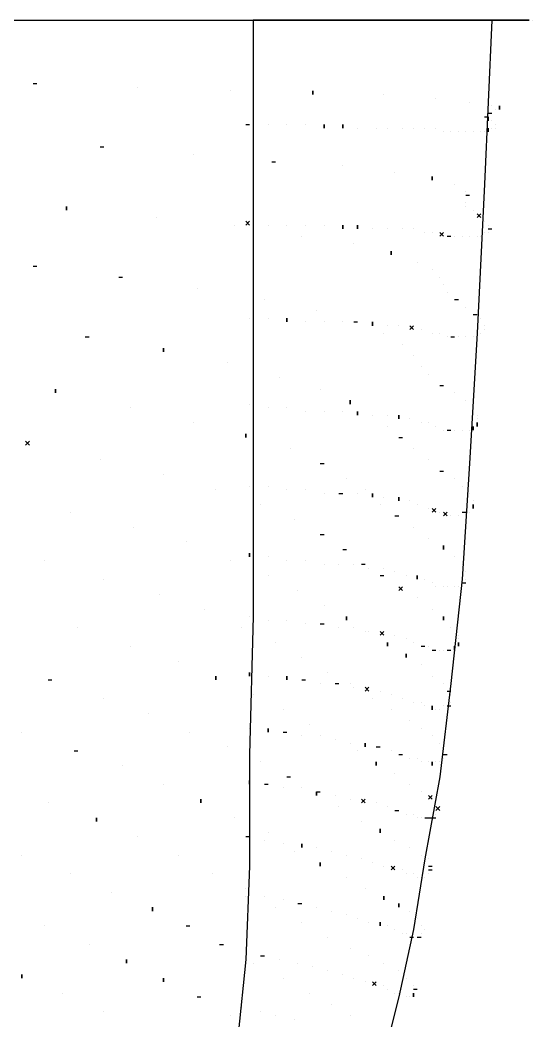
# Model space of a CAD drawing. Header units: metres. Extents: x -2.84 to 2.84, y 0 to 5.44.
# Drawn here: x 1.385 to 2.76, y 2.755 to 5.44 of the extents above; entities that cross this region are included whole.
import ezdxf

# ---------------------------------------------------------------- set-up
doc = ezdxf.new("R2010")
doc.units = ezdxf.units.M

msp = doc.modelspace()

# ---------------------------------------------------------------- linework, layer by layer
at = {"layer": 'EDGES', "color": 253}
for points in [[(1.14, 5.44), (1.82, 5.44), (2.23, 5.44), (2.46, 5.44), (2.6, 5.44), (2.68, 5.44), (2.73, 5.44), (2.75, 5.44), (2.75, 5.44), (2.74, 5.44), (2.73, 5.44), (2.72, 5.44), (2.7, 5.44), (2.69, 5.44), (2.68, 5.44), (2.67, 5.44), (2.66, 5.44), (2.65, 5.44), (2.64, 5.44), (2.64, 5.44), (2.63, 5.44), (2.62, 5.44), (2.6, 5.44), (2.58, 5.44), (2.56, 5.44), (2.53, 5.44), (2.49, 5.44), (2.45, 5.44), (2.39, 5.44), (2.3, 5.44), (2.18, 5.44), (2.01, 5.44)], [(2.01, 5.44), (2.01, 4.81), (2.01, 4.28), (2.01, 3.84), (2, 3.47), (2, 3.17), (1.99, 2.92), (1.97, 2.72)]]:
    msp.add_lwpolyline(points, dxfattribs=at)
at = {"layer": 'ST1', "color": 4}
for p, q in [((1.99, 5.44), (1.99, 5.44)), ((1.99, 5.44), (1.99, 5.44)), ((1.99, 5.16), (2, 5.16)), ((1.99, 5.16), (2, 5.16)), ((1.99, 4.9), (2, 4.89)), ((1.99, 4.89), (2, 4.9)), ((2, 4.64), (2, 4.64)), ((2, 4.64), (2, 4.64)), ((2, 4.41), (2, 4.41)), ((2, 4.41), (2, 4.41)), ((2, 4.19), (2, 4.19)), ((2, 4.19), (2, 4.19)), ((2, 4.01), (2, 4)), ((2, 4), (2, 4.01)), ((2, 3.84), (2, 3.84)), ((2, 3.84), (2, 3.84)), ((2, 3.69), (2, 3.68)), ((2, 3.68), (2, 3.69)), ((2, 3.54), (2, 3.54)), ((2, 3.54), (2, 3.54)), ((2, 3.4), (2, 3.39)), ((2, 3.39), (2, 3.4)), ((1.99, 3.25), (2, 3.25)), ((1.99, 3.25), (2, 3.25)), ((1.99, 3.09), (1.99, 3.09)), ((1.99, 3.09), (1.99, 3.09)), ((1.99, 2.94), (1.99, 2.94)), ((1.99, 2.94), (1.99, 2.94)), ((1.98, 2.79), (1.98, 2.79)), ((1.98, 2.79), (1.98, 2.79))]:
    msp.add_line(p, q, dxfattribs=at)
at = {"layer": 'ST10', "color": 4}
for p, q in [((2.41, 5.44), (2.41, 5.44)), ((2.41, 5.44), (2.41, 5.44)), ((2.41, 5.15), (2.41, 5.15)), ((2.41, 5.15), (2.41, 5.15)), ((2.41, 4.88), (2.41, 4.88)), ((2.41, 4.88), (2.41, 4.88)), ((2.4, 4.62), (2.4, 4.62)), ((2.4, 4.62), (2.4, 4.62)), ((2.4, 4.38), (2.4, 4.37)), ((2.4, 4.37), (2.4, 4.38)), ((2.4, 4.16), (2.4, 4.15)), ((2.4, 4.15), (2.4, 4.16)), ((2.39, 3.96), (2.39, 3.96)), ((2.39, 3.96), (2.39, 3.96)), ((2.39, 3.79), (2.39, 3.79)), ((2.39, 3.79), (2.39, 3.79)), ((2.38, 3.63), (2.38, 3.63)), ((2.38, 3.63), (2.38, 3.63)), ((2.38, 3.48), (2.38, 3.48)), ((2.38, 3.48), (2.38, 3.48)), ((2.37, 3.33), (2.37, 3.33)), ((2.37, 3.33), (2.37, 3.33)), ((2.36, 3.17), (2.36, 3.17)), ((2.36, 3.17), (2.36, 3.17)), ((2.35, 3.02), (2.35, 3.01)), ((2.35, 3.01), (2.35, 3.02)), ((2.33, 2.86), (2.34, 2.85)), ((2.33, 2.85), (2.34, 2.86))]:
    msp.add_line(p, q, dxfattribs=at)
at = {"layer": 'ST11', "color": 4}
for p, q in [((2.44, 5.44), (2.44, 5.44)), ((2.44, 5.44), (2.44, 5.44)), ((2.44, 5.15), (2.44, 5.15)), ((2.44, 5.15), (2.44, 5.15)), ((2.44, 4.88), (2.44, 4.88)), ((2.44, 4.88), (2.44, 4.88)), ((2.43, 4.62), (2.44, 4.61)), ((2.43, 4.61), (2.44, 4.62)), ((2.43, 4.37), (2.43, 4.37)), ((2.43, 4.37), (2.43, 4.37)), ((2.43, 4.15), (2.43, 4.15)), ((2.43, 4.15), (2.43, 4.15)), ((2.42, 3.95), (2.42, 3.95)), ((2.42, 3.95), (2.42, 3.95)), ((2.42, 3.78), (2.42, 3.78)), ((2.42, 3.78), (2.42, 3.78)), ((2.41, 3.62), (2.41, 3.62)), ((2.41, 3.62), (2.41, 3.62)), ((2.4, 3.47), (2.41, 3.47)), ((2.4, 3.47), (2.41, 3.47)), ((2.39, 3.32), (2.4, 3.32)), ((2.39, 3.32), (2.4, 3.32)), ((2.38, 3.17), (2.39, 3.16)), ((2.38, 3.16), (2.39, 3.17)), ((2.37, 3.01), (2.37, 3.01)), ((2.37, 3.01), (2.37, 3.01)), ((2.36, 2.85), (2.36, 2.85)), ((2.36, 2.85), (2.36, 2.85))]:
    msp.add_line(p, q, dxfattribs=at)
at = {"layer": 'ST12', "color": 4}
for p, q in [((2.47, 5.44), (2.47, 5.44)), ((2.47, 5.44), (2.47, 5.44)), ((2.47, 5.15), (2.47, 5.15)), ((2.47, 5.15), (2.47, 5.15)), ((2.47, 4.87), (2.47, 4.87)), ((2.47, 4.87), (2.47, 4.87)), ((2.46, 4.61), (2.46, 4.61)), ((2.46, 4.61), (2.46, 4.61)), ((2.46, 4.36), (2.46, 4.36)), ((2.46, 4.36), (2.46, 4.36)), ((2.45, 4.14), (2.45, 4.14)), ((2.45, 4.14), (2.45, 4.14)), ((2.45, 3.95), (2.45, 3.94)), ((2.45, 3.94), (2.45, 3.95)), ((2.44, 3.77), (2.44, 3.77)), ((2.44, 3.77), (2.44, 3.77)), ((2.44, 3.61), (2.44, 3.61)), ((2.44, 3.61), (2.44, 3.61)), ((2.43, 3.46), (2.43, 3.46)), ((2.43, 3.46), (2.43, 3.46)), ((2.42, 3.31), (2.42, 3.31)), ((2.42, 3.31), (2.42, 3.31)), ((2.41, 3.16), (2.41, 3.16)), ((2.41, 3.16), (2.41, 3.16)), ((2.39, 3), (2.39, 3)), ((2.39, 3), (2.39, 3)), ((2.37, 2.84), (2.37, 2.84)), ((2.37, 2.84), (2.37, 2.84))]:
    msp.add_line(p, q, dxfattribs=at)
at = {"layer": 'ST13', "color": 4}
for p, q in [((2.5, 5.44), (2.5, 5.44)), ((2.5, 5.44), (2.5, 5.44)), ((2.5, 5.15), (2.5, 5.15)), ((2.5, 5.15), (2.5, 5.15)), ((2.49, 4.87), (2.49, 4.87)), ((2.49, 4.87), (2.49, 4.87)), ((2.49, 4.6), (2.49, 4.6)), ((2.49, 4.6), (2.49, 4.6)), ((2.48, 4.36), (2.48, 4.36)), ((2.48, 4.36), (2.48, 4.36)), ((2.48, 4.13), (2.48, 4.13)), ((2.48, 4.13), (2.48, 4.13)), ((2.47, 3.94), (2.47, 3.94)), ((2.47, 3.94), (2.47, 3.94)), ((2.46, 3.76), (2.47, 3.76)), ((2.46, 3.76), (2.47, 3.76)), ((2.46, 3.61), (2.46, 3.61)), ((2.46, 3.61), (2.46, 3.61)), ((2.45, 3.46), (2.45, 3.46)), ((2.45, 3.46), (2.45, 3.46)), ((2.44, 3.31), (2.44, 3.31)), ((2.44, 3.31), (2.44, 3.31)), ((2.42, 3.15), (2.42, 3.15)), ((2.42, 3.15), (2.42, 3.15)), ((2.41, 2.99), (2.41, 2.99)), ((2.41, 2.99), (2.41, 2.99)), ((2.39, 2.83), (2.39, 2.83)), ((2.39, 2.83), (2.39, 2.83))]:
    msp.add_line(p, q, dxfattribs=at)
at = {"layer": 'ST14', "color": 4}
for p, q in [((2.53, 5.44), (2.53, 5.44)), ((2.53, 5.44), (2.53, 5.44)), ((2.52, 5.14), (2.52, 5.14)), ((2.52, 5.14), (2.52, 5.14)), ((2.51, 4.87), (2.52, 4.86)), ((2.51, 4.86), (2.52, 4.87)), ((2.51, 4.6), (2.51, 4.6)), ((2.51, 4.6), (2.51, 4.6)), ((2.5, 4.35), (2.5, 4.35)), ((2.5, 4.35), (2.5, 4.35)), ((2.49, 4.13), (2.5, 4.12)), ((2.49, 4.12), (2.5, 4.13)), ((2.49, 3.93), (2.49, 3.93)), ((2.49, 3.93), (2.49, 3.93)), ((2.48, 3.76), (2.48, 3.76)), ((2.48, 3.76), (2.48, 3.76)), ((2.47, 3.6), (2.47, 3.6)), ((2.47, 3.6), (2.47, 3.6)), ((2.46, 3.45), (2.46, 3.45)), ((2.46, 3.45), (2.46, 3.45)), ((2.45, 3.3), (2.45, 3.3)), ((2.45, 3.3), (2.45, 3.3)), ((2.44, 3.15), (2.44, 3.15)), ((2.44, 3.15), (2.44, 3.15)), ((2.42, 2.99), (2.42, 2.99)), ((2.42, 2.99), (2.42, 2.99)), ((2.4, 2.83), (2.4, 2.83)), ((2.4, 2.83), (2.4, 2.83))]:
    msp.add_line(p, q, dxfattribs=at)
at = {"layer": 'ST15', "color": 4}
for p, q in [((2.55, 5.44), (2.55, 5.44)), ((2.55, 5.44), (2.55, 5.44)), ((2.54, 5.14), (2.54, 5.14)), ((2.54, 5.14), (2.54, 5.14)), ((2.53, 4.86), (2.54, 4.86)), ((2.53, 4.86), (2.54, 4.86)), ((2.53, 4.59), (2.53, 4.59)), ((2.53, 4.59), (2.53, 4.59)), ((2.52, 4.34), (2.52, 4.34)), ((2.52, 4.34), (2.52, 4.34)), ((2.51, 4.12), (2.51, 4.12)), ((2.51, 4.12), (2.51, 4.12)), ((2.5, 3.92), (2.5, 3.92)), ((2.5, 3.92), (2.5, 3.92)), ((2.49, 3.75), (2.5, 3.75)), ((2.49, 3.75), (2.5, 3.75)), ((2.49, 3.6), (2.49, 3.59)), ((2.49, 3.59), (2.49, 3.6)), ((2.48, 3.45), (2.48, 3.45)), ((2.48, 3.45), (2.48, 3.45)), ((2.46, 3.3), (2.46, 3.3)), ((2.46, 3.3), (2.46, 3.3)), ((2.45, 3.14), (2.45, 3.14)), ((2.45, 3.14), (2.45, 3.14)), ((2.43, 2.98), (2.44, 2.98)), ((2.43, 2.98), (2.44, 2.98)), ((2.42, 2.82), (2.42, 2.82)), ((2.42, 2.82), (2.42, 2.82))]:
    msp.add_line(p, q, dxfattribs=at)
at = {"layer": 'ST16', "color": 4}
for p, q in [((2.57, 5.44), (2.57, 5.44)), ((2.57, 5.44), (2.57, 5.44)), ((2.56, 5.14), (2.56, 5.14)), ((2.56, 5.14), (2.56, 5.14)), ((2.55, 4.86), (2.55, 4.86)), ((2.55, 4.86), (2.55, 4.86)), ((2.54, 4.59), (2.55, 4.59)), ((2.54, 4.59), (2.55, 4.59)), ((2.53, 4.34), (2.54, 4.34)), ((2.53, 4.34), (2.54, 4.34)), ((2.52, 4.12), (2.53, 4.11)), ((2.52, 4.11), (2.53, 4.12)), ((2.52, 3.92), (2.52, 3.92)), ((2.52, 3.92), (2.52, 3.92)), ((2.51, 3.75), (2.51, 3.75)), ((2.51, 3.75), (2.51, 3.75)), ((2.5, 3.59), (2.5, 3.59)), ((2.5, 3.59), (2.5, 3.59)), ((2.49, 3.45), (2.49, 3.44)), ((2.49, 3.44), (2.49, 3.45)), ((2.47, 3.3), (2.48, 3.3)), ((2.47, 3.3), (2.48, 3.3)), ((2.46, 3.14), (2.46, 3.14)), ((2.46, 3.14), (2.46, 3.14)), ((2.45, 2.98), (2.45, 2.98)), ((2.45, 2.98), (2.45, 2.98)), ((2.43, 2.82), (2.43, 2.82)), ((2.43, 2.82), (2.43, 2.82))]:
    msp.add_line(p, q, dxfattribs=at)
at = {"layer": 'ST17', "color": 4}
for p, q in [((2.59, 5.44), (2.59, 5.44)), ((2.59, 5.44), (2.59, 5.44)), ((2.58, 5.14), (2.58, 5.14)), ((2.58, 5.14), (2.58, 5.14)), ((2.57, 4.86), (2.57, 4.86)), ((2.57, 4.86), (2.57, 4.86)), ((2.56, 4.59), (2.56, 4.59)), ((2.56, 4.59), (2.56, 4.59)), ((2.55, 4.34), (2.55, 4.34)), ((2.55, 4.34), (2.55, 4.34)), ((2.54, 4.11), (2.54, 4.11)), ((2.54, 4.11), (2.54, 4.11)), ((2.53, 3.92), (2.53, 3.92)), ((2.53, 3.92), (2.53, 3.92)), ((2.52, 3.75), (2.52, 3.75)), ((2.52, 3.75), (2.52, 3.75)), ((2.51, 3.59), (2.51, 3.59)), ((2.51, 3.59), (2.51, 3.59)), ((2.5, 3.45), (2.5, 3.45)), ((2.5, 3.45), (2.5, 3.45)), ((2.48, 3.3), (2.49, 3.3)), ((2.48, 3.3), (2.49, 3.3)), ((2.47, 3.14), (2.47, 3.14)), ((2.47, 3.14), (2.47, 3.14)), ((2.45, 2.98), (2.46, 2.98)), ((2.45, 2.98), (2.46, 2.98)), ((2.44, 2.82), (2.44, 2.82)), ((2.44, 2.82), (2.44, 2.82))]:
    msp.add_line(p, q, dxfattribs=at)
at = {"layer": 'ST18', "color": 4}
for p, q in [((2.61, 5.44), (2.61, 5.44)), ((2.61, 5.44), (2.61, 5.44)), ((2.6, 5.14), (2.6, 5.14)), ((2.6, 5.14), (2.6, 5.14)), ((2.59, 4.86), (2.59, 4.86)), ((2.59, 4.86), (2.59, 4.86)), ((2.58, 4.59), (2.58, 4.59)), ((2.58, 4.59), (2.58, 4.59)), ((2.57, 4.34), (2.57, 4.34)), ((2.57, 4.34), (2.57, 4.34)), ((2.56, 4.11), (2.56, 4.11)), ((2.56, 4.11), (2.56, 4.11)), ((2.55, 3.92), (2.55, 3.92)), ((2.55, 3.92), (2.55, 3.92)), ((2.53, 3.75), (2.54, 3.75)), ((2.53, 3.75), (2.54, 3.75)), ((2.52, 3.6), (2.52, 3.6)), ((2.52, 3.6), (2.52, 3.6)), ((2.51, 3.45), (2.51, 3.45)), ((2.51, 3.45), (2.51, 3.45)), ((2.49, 3.3), (2.5, 3.3)), ((2.49, 3.3), (2.5, 3.3)), ((2.48, 3.15), (2.48, 3.15)), ((2.48, 3.15), (2.48, 3.15)), ((2.46, 2.99), (2.46, 2.99)), ((2.46, 2.99), (2.46, 2.99)), ((2.44, 2.83), (2.44, 2.82)), ((2.44, 2.82), (2.44, 2.83))]:
    msp.add_line(p, q, dxfattribs=at)
at = {"layer": 'ST19', "color": 4}
for p, q in [((2.63, 5.44), (2.63, 5.44)), ((2.63, 5.44), (2.63, 5.44)), ((2.62, 5.14), (2.62, 5.14)), ((2.62, 5.14), (2.62, 5.14)), ((2.61, 4.86), (2.61, 4.86)), ((2.61, 4.86), (2.61, 4.86)), ((2.6, 4.59), (2.6, 4.59)), ((2.6, 4.59), (2.6, 4.59)), ((2.59, 4.34), (2.59, 4.34)), ((2.59, 4.34), (2.59, 4.34)), ((2.57, 4.12), (2.58, 4.12)), ((2.57, 4.12), (2.58, 4.12)), ((2.56, 3.92), (2.56, 3.92)), ((2.56, 3.92), (2.56, 3.92)), ((2.55, 3.76), (2.55, 3.75)), ((2.55, 3.75), (2.55, 3.76)), ((2.53, 3.6), (2.54, 3.6)), ((2.53, 3.6), (2.54, 3.6)), ((2.52, 3.46), (2.52, 3.46)), ((2.52, 3.46), (2.52, 3.46)), ((2.5, 3.31), (2.5, 3.31)), ((2.5, 3.31), (2.5, 3.31)), ((2.48, 3.16), (2.49, 3.16)), ((2.48, 3.16), (2.49, 3.16)), ((2.47, 3), (2.47, 3)), ((2.47, 3), (2.47, 3)), ((2.44, 2.84), (2.45, 2.84)), ((2.44, 2.84), (2.45, 2.84))]:
    msp.add_line(p, q, dxfattribs=at)
at = {"layer": 'ST2', "color": 4}
for p, q in [((2.05, 5.44), (2.05, 5.44)), ((2.05, 5.44), (2.05, 5.44)), ((2.05, 5.16), (2.05, 5.16)), ((2.05, 5.16), (2.05, 5.16)), ((2.05, 4.89), (2.05, 4.89)), ((2.05, 4.89), (2.05, 4.89)), ((2.05, 4.64), (2.05, 4.64)), ((2.05, 4.64), (2.05, 4.64)), ((2.05, 4.4), (2.05, 4.4)), ((2.05, 4.4), (2.05, 4.4)), ((2.05, 4.19), (2.05, 4.19)), ((2.05, 4.19), (2.05, 4.19)), ((2.05, 4), (2.05, 4)), ((2.05, 4), (2.05, 4)), ((2.05, 3.83), (2.05, 3.83)), ((2.05, 3.83), (2.05, 3.83)), ((2.05, 3.68), (2.05, 3.68)), ((2.05, 3.68), (2.05, 3.68)), ((2.05, 3.54), (2.05, 3.53)), ((2.05, 3.53), (2.05, 3.54)), ((2.04, 3.39), (2.05, 3.39)), ((2.04, 3.39), (2.05, 3.39)), ((2.04, 3.24), (2.04, 3.24)), ((2.04, 3.24), (2.04, 3.24)), ((2.04, 3.09), (2.04, 3.09)), ((2.04, 3.09), (2.04, 3.09)), ((2.03, 2.93), (2.04, 2.93)), ((2.03, 2.93), (2.04, 2.93)), ((2.03, 2.78), (2.03, 2.78)), ((2.03, 2.78), (2.03, 2.78))]:
    msp.add_line(p, q, dxfattribs=at)
at = {"layer": 'ST20', "color": 4}
for p, q in [((2.64, 5.44), (2.64, 5.44)), ((2.64, 5.44), (2.64, 5.44)), ((2.63, 5.14), (2.63, 5.14)), ((2.63, 5.14), (2.63, 5.14)), ((2.62, 4.86), (2.62, 4.86)), ((2.62, 4.86), (2.62, 4.86)), ((2.61, 4.59), (2.61, 4.59)), ((2.61, 4.59), (2.61, 4.59)), ((2.6, 4.35), (2.6, 4.34)), ((2.6, 4.34), (2.6, 4.35)), ((2.59, 4.12), (2.59, 4.12)), ((2.59, 4.12), (2.59, 4.12)), ((2.57, 3.93), (2.58, 3.93)), ((2.57, 3.93), (2.58, 3.93)), ((2.56, 3.77), (2.56, 3.76)), ((2.56, 3.76), (2.56, 3.77)), ((2.54, 3.61), (2.54, 3.61)), ((2.54, 3.61), (2.54, 3.61)), ((2.52, 3.47), (2.53, 3.47)), ((2.52, 3.47), (2.53, 3.47)), ((2.5, 3.33), (2.51, 3.32)), ((2.5, 3.32), (2.51, 3.33)), ((2.48, 3.17), (2.49, 3.17)), ((2.48, 3.17), (2.49, 3.17)), ((2.46, 3.01), (2.46, 3.01)), ((2.46, 3.01), (2.46, 3.01)), ((2.44, 2.85), (2.44, 2.85)), ((2.44, 2.85), (2.44, 2.85))]:
    msp.add_line(p, q, dxfattribs=at)
at = {"layer": 'ST20', "color": 80}
msp.add_lwpolyline([(2.65, 5.44), (2.63, 5), (2.61, 4.6), (2.59, 4.25), (2.57, 3.94), (2.54, 3.66), (2.51, 3.41), (2.47, 3.19), (2.44, 3), (2.4, 2.82), (2.36, 2.66)], dxfattribs=at)
at = {"layer": 'ST21', "color": 4}
for p, q in [((2.65, 5.44), (2.65, 5.44)), ((2.65, 5.44), (2.65, 5.44)), ((2.64, 5.15), (2.64, 5.14)), ((2.64, 5.14), (2.64, 5.15)), ((2.63, 4.87), (2.63, 4.87)), ((2.63, 4.87), (2.63, 4.87)), ((2.62, 4.6), (2.62, 4.6)), ((2.62, 4.6), (2.62, 4.6)), ((2.61, 4.36), (2.61, 4.35)), ((2.61, 4.35), (2.61, 4.36)), ((2.6, 4.14), (2.6, 4.13)), ((2.6, 4.13), (2.6, 4.14)), ((2.58, 3.94), (2.58, 3.94)), ((2.58, 3.94), (2.58, 3.94)), ((2.56, 3.78), (2.56, 3.78)), ((2.56, 3.78), (2.56, 3.78)), ((2.54, 3.63), (2.54, 3.63)), ((2.54, 3.63), (2.54, 3.63)), ((2.52, 3.48), (2.52, 3.48)), ((2.52, 3.48), (2.52, 3.48)), ((2.5, 3.34), (2.5, 3.34)), ((2.5, 3.34), (2.5, 3.34)), ((2.48, 3.19), (2.48, 3.19)), ((2.48, 3.19), (2.48, 3.19)), ((2.45, 3.03), (2.45, 3.03)), ((2.45, 3.03), (2.45, 3.03)), ((2.42, 2.87), (2.42, 2.87)), ((2.42, 2.87), (2.42, 2.87))]:
    msp.add_line(p, q, dxfattribs=at)
at = {"layer": 'ST22', "color": 4}
for p, q in [((2.66, 5.44), (2.67, 5.44)), ((2.66, 5.44), (2.67, 5.44)), ((2.65, 5.15), (2.65, 5.15)), ((2.65, 5.15), (2.65, 5.15)), ((2.64, 4.87), (2.64, 4.87)), ((2.64, 4.87), (2.64, 4.87)), ((2.63, 4.61), (2.63, 4.61)), ((2.63, 4.61), (2.63, 4.61)), ((2.61, 4.37), (2.61, 4.37)), ((2.61, 4.37), (2.61, 4.37)), ((2.6, 4.15), (2.6, 4.15)), ((2.6, 4.15), (2.6, 4.15)), ((2.58, 3.96), (2.58, 3.96)), ((2.58, 3.96), (2.58, 3.96)), ((2.56, 3.79), (2.56, 3.79)), ((2.56, 3.79), (2.56, 3.79)), ((2.53, 3.64), (2.54, 3.64)), ((2.53, 3.64), (2.54, 3.64)), ((2.51, 3.5), (2.51, 3.5)), ((2.51, 3.5), (2.51, 3.5)), ((2.48, 3.36), (2.49, 3.35)), ((2.48, 3.35), (2.49, 3.36)), ((2.46, 3.2), (2.46, 3.2)), ((2.46, 3.2), (2.46, 3.2)), ((2.43, 3.05), (2.43, 3.05)), ((2.43, 3.05), (2.43, 3.05)), ((2.4, 2.89), (2.4, 2.89)), ((2.4, 2.89), (2.4, 2.89))]:
    msp.add_line(p, q, dxfattribs=at)
at = {"layer": 'ST23', "color": 4}
for p, q in [((2.68, 5.44), (2.68, 5.44)), ((2.68, 5.44), (2.68, 5.44)), ((2.66, 5.15), (2.66, 5.15)), ((2.66, 5.15), (2.66, 5.15)), ((2.64, 4.88), (2.65, 4.88)), ((2.64, 4.88), (2.65, 4.88)), ((2.63, 4.62), (2.63, 4.62)), ((2.63, 4.62), (2.63, 4.62)), ((2.61, 4.38), (2.61, 4.38)), ((2.61, 4.38), (2.61, 4.38)), ((2.59, 4.17), (2.59, 4.17)), ((2.59, 4.17), (2.59, 4.17)), ((2.57, 3.98), (2.57, 3.98)), ((2.57, 3.98), (2.57, 3.98)), ((2.54, 3.81), (2.54, 3.81)), ((2.54, 3.81), (2.54, 3.81)), ((2.52, 3.66), (2.52, 3.66)), ((2.52, 3.66), (2.52, 3.66)), ((2.49, 3.52), (2.49, 3.52)), ((2.49, 3.52), (2.49, 3.52)), ((2.46, 3.37), (2.46, 3.37)), ((2.46, 3.37), (2.46, 3.37)), ((2.43, 3.22), (2.43, 3.22)), ((2.43, 3.22), (2.43, 3.22)), ((2.4, 3.07), (2.4, 3.06)), ((2.4, 3.06), (2.4, 3.07)), ((2.36, 2.91), (2.36, 2.91)), ((2.36, 2.91), (2.36, 2.91))]:
    msp.add_line(p, q, dxfattribs=at)
at = {"layer": 'ST24', "color": 4}
for p, q in [((2.68, 5.44), (2.68, 5.44)), ((2.68, 5.44), (2.68, 5.44)), ((2.66, 5.16), (2.66, 5.16)), ((2.66, 5.16), (2.66, 5.16)), ((2.64, 4.89), (2.64, 4.89)), ((2.64, 4.89), (2.64, 4.89)), ((2.62, 4.64), (2.62, 4.64)), ((2.62, 4.64), (2.62, 4.64)), ((2.6, 4.4), (2.6, 4.4)), ((2.6, 4.4), (2.6, 4.4)), ((2.57, 4.19), (2.57, 4.19)), ((2.57, 4.19), (2.57, 4.19)), ((2.55, 4), (2.55, 4)), ((2.55, 4), (2.55, 4)), ((2.52, 3.84), (2.52, 3.83)), ((2.52, 3.83), (2.52, 3.84)), ((2.49, 3.68), (2.49, 3.68)), ((2.49, 3.68), (2.49, 3.68)), ((2.46, 3.54), (2.46, 3.54)), ((2.46, 3.54), (2.46, 3.54)), ((2.43, 3.39), (2.43, 3.39)), ((2.43, 3.39), (2.43, 3.39)), ((2.39, 3.24), (2.39, 3.24)), ((2.39, 3.24), (2.39, 3.24)), ((2.36, 3.09), (2.36, 3.08)), ((2.36, 3.08), (2.36, 3.09)), ((2.32, 2.93), (2.32, 2.93)), ((2.32, 2.93), (2.32, 2.93)), ((2.27, 2.77), (2.27, 2.77)), ((2.27, 2.77), (2.27, 2.77))]:
    msp.add_line(p, q, dxfattribs=at)
at = {"layer": 'ST25', "color": 4}
for p, q in [((2.68, 5.44), (2.69, 5.44)), ((2.68, 5.44), (2.69, 5.44)), ((2.66, 5.16), (2.66, 5.16)), ((2.66, 5.16), (2.66, 5.16)), ((2.63, 4.9), (2.63, 4.9)), ((2.63, 4.9), (2.63, 4.9)), ((2.6, 4.65), (2.61, 4.65)), ((2.6, 4.65), (2.61, 4.65)), ((2.58, 4.42), (2.58, 4.42)), ((2.58, 4.42), (2.58, 4.42)), ((2.55, 4.21), (2.55, 4.21)), ((2.55, 4.21), (2.55, 4.21)), ((2.52, 4.03), (2.52, 4.02)), ((2.52, 4.02), (2.52, 4.03)), ((2.49, 3.86), (2.49, 3.86)), ((2.49, 3.86), (2.49, 3.86)), ((2.46, 3.71), (2.46, 3.71)), ((2.46, 3.71), (2.46, 3.71)), ((2.43, 3.56), (2.43, 3.56)), ((2.43, 3.56), (2.43, 3.56)), ((2.39, 3.42), (2.39, 3.42)), ((2.39, 3.42), (2.39, 3.42)), ((2.35, 3.27), (2.35, 3.26)), ((2.35, 3.26), (2.35, 3.27)), ((2.31, 3.11), (2.31, 3.11)), ((2.31, 3.11), (2.31, 3.11)), ((2.27, 2.95), (2.27, 2.95)), ((2.27, 2.95), (2.27, 2.95)), ((2.22, 2.8), (2.22, 2.8)), ((2.22, 2.8), (2.22, 2.8))]:
    msp.add_line(p, q, dxfattribs=at)
at = {"layer": 'ST26', "color": 4}
for p, q in [((2.68, 5.44), (2.68, 5.44)), ((2.68, 5.44), (2.68, 5.44)), ((2.65, 5.17), (2.65, 5.17)), ((2.65, 5.17), (2.65, 5.17)), ((2.61, 4.92), (2.62, 4.91)), ((2.61, 4.91), (2.62, 4.92)), ((2.58, 4.67), (2.58, 4.67)), ((2.58, 4.67), (2.58, 4.67)), ((2.55, 4.44), (2.55, 4.44)), ((2.55, 4.44), (2.55, 4.44)), ((2.51, 4.23), (2.52, 4.23)), ((2.51, 4.23), (2.52, 4.23)), ((2.48, 4.05), (2.48, 4.05)), ((2.48, 4.05), (2.48, 4.05)), ((2.45, 3.89), (2.45, 3.89)), ((2.45, 3.89), (2.45, 3.89)), ((2.42, 3.74), (2.42, 3.73)), ((2.42, 3.73), (2.42, 3.74)), ((2.38, 3.59), (2.38, 3.59)), ((2.38, 3.59), (2.38, 3.59)), ((2.34, 3.45), (2.34, 3.44)), ((2.34, 3.44), (2.34, 3.45)), ((2.3, 3.29), (2.3, 3.29)), ((2.3, 3.29), (2.3, 3.29)), ((2.26, 3.14), (2.26, 3.14)), ((2.26, 3.14), (2.26, 3.14)), ((2.21, 2.98), (2.21, 2.98)), ((2.21, 2.98), (2.21, 2.98)), ((2.16, 2.83), (2.16, 2.83)), ((2.16, 2.83), (2.16, 2.83))]:
    msp.add_line(p, q, dxfattribs=at)
at = {"layer": 'ST27', "color": 4}
for p, q in [((2.68, 5.44), (2.68, 5.44)), ((2.68, 5.44), (2.68, 5.44)), ((2.64, 5.18), (2.64, 5.17)), ((2.64, 5.17), (2.64, 5.18)), ((2.6, 4.93), (2.6, 4.93)), ((2.6, 4.93), (2.6, 4.93)), ((2.55, 4.69), (2.56, 4.69)), ((2.55, 4.69), (2.56, 4.69)), ((2.51, 4.46), (2.52, 4.46)), ((2.51, 4.46), (2.52, 4.46)), ((2.48, 4.26), (2.48, 4.26)), ((2.48, 4.26), (2.48, 4.26)), ((2.44, 4.08), (2.44, 4.08)), ((2.44, 4.08), (2.44, 4.08)), ((2.4, 3.92), (2.41, 3.91)), ((2.4, 3.91), (2.41, 3.92)), ((2.37, 3.77), (2.37, 3.76)), ((2.37, 3.76), (2.37, 3.77)), ((2.33, 3.62), (2.33, 3.62)), ((2.33, 3.62), (2.33, 3.62)), ((2.29, 3.48), (2.29, 3.48)), ((2.29, 3.48), (2.29, 3.48)), ((2.24, 3.33), (2.24, 3.33)), ((2.24, 3.33), (2.24, 3.33)), ((2.19, 3.18), (2.19, 3.17)), ((2.19, 3.17), (2.19, 3.18)), ((2.14, 3.02), (2.14, 3.02)), ((2.14, 3.02), (2.14, 3.02)), ((2.09, 2.87), (2.09, 2.87)), ((2.09, 2.87), (2.09, 2.87))]:
    msp.add_line(p, q, dxfattribs=at)
at = {"layer": 'ST28', "color": 4}
for p, q in [((2.69, 5.44), (2.69, 5.44)), ((2.69, 5.44), (2.69, 5.44)), ((2.63, 5.18), (2.64, 5.18)), ((2.63, 5.18), (2.64, 5.18)), ((2.58, 4.94), (2.58, 4.94)), ((2.58, 4.94), (2.58, 4.94)), ((2.53, 4.71), (2.53, 4.71)), ((2.53, 4.71), (2.53, 4.71)), ((2.48, 4.49), (2.48, 4.49)), ((2.48, 4.49), (2.48, 4.49)), ((2.44, 4.29), (2.44, 4.29)), ((2.44, 4.29), (2.44, 4.29)), ((2.39, 4.11), (2.4, 4.11)), ((2.39, 4.11), (2.4, 4.11)), ((2.35, 3.95), (2.36, 3.95)), ((2.35, 3.95), (2.36, 3.95)), ((2.31, 3.8), (2.31, 3.8)), ((2.31, 3.8), (2.31, 3.8)), ((2.27, 3.66), (2.27, 3.66)), ((2.27, 3.66), (2.27, 3.66)), ((2.23, 3.51), (2.23, 3.51)), ((2.23, 3.51), (2.23, 3.51)), ((2.18, 3.37), (2.18, 3.36)), ((2.18, 3.36), (2.18, 3.37)), ((2.12, 3.21), (2.12, 3.21)), ((2.12, 3.21), (2.12, 3.21)), ((2.07, 3.06), (2.07, 3.06)), ((2.07, 3.06), (2.07, 3.06)), ((2.01, 2.91), (2.01, 2.91)), ((2.01, 2.91), (2.01, 2.91)), ((1.95, 2.77), (1.95, 2.77)), ((1.95, 2.77), (1.95, 2.77))]:
    msp.add_line(p, q, dxfattribs=at)
at = {"layer": 'ST29', "color": 4}
for p, q in [((2.71, 5.44), (2.71, 5.44)), ((2.71, 5.44), (2.71, 5.44)), ((2.64, 5.19), (2.65, 5.19)), ((2.64, 5.19), (2.65, 5.19)), ((2.58, 4.95), (2.58, 4.95)), ((2.58, 4.95), (2.58, 4.95)), ((2.52, 4.73), (2.52, 4.73)), ((2.52, 4.73), (2.52, 4.73)), ((2.46, 4.51), (2.46, 4.51)), ((2.46, 4.51), (2.46, 4.51)), ((2.4, 4.32), (2.41, 4.32)), ((2.4, 4.32), (2.41, 4.32)), ((2.35, 4.14), (2.35, 4.14)), ((2.35, 4.14), (2.35, 4.14)), ((2.3, 3.98), (2.31, 3.98)), ((2.3, 3.98), (2.31, 3.98)), ((2.26, 3.84), (2.26, 3.83)), ((2.26, 3.83), (2.26, 3.84)), ((2.21, 3.69), (2.21, 3.69)), ((2.21, 3.69), (2.21, 3.69)), ((2.16, 3.55), (2.16, 3.55)), ((2.16, 3.55), (2.16, 3.55)), ((2.1, 3.41), (2.11, 3.41)), ((2.1, 3.41), (2.11, 3.41)), ((2.05, 3.26), (2.05, 3.26)), ((2.05, 3.26), (2.05, 3.26)), ((1.99, 3.11), (1.99, 3.11)), ((1.99, 3.11), (1.99, 3.11)), ((1.92, 2.96), (1.93, 2.96)), ((1.92, 2.96), (1.93, 2.96)), ((1.86, 2.82), (1.87, 2.82)), ((1.86, 2.82), (1.87, 2.82))]:
    msp.add_line(p, q, dxfattribs=at)
at = {"layer": 'ST3', "color": 4}
for p, q in [((2.1, 5.44), (2.1, 5.44)), ((2.1, 5.44), (2.1, 5.44)), ((2.1, 5.16), (2.1, 5.16)), ((2.1, 5.16), (2.1, 5.16)), ((2.1, 4.89), (2.1, 4.89)), ((2.1, 4.89), (2.1, 4.89)), ((2.1, 4.64), (2.1, 4.63)), ((2.1, 4.63), (2.1, 4.64)), ((2.1, 4.4), (2.1, 4.4)), ((2.1, 4.4), (2.1, 4.4)), ((2.1, 4.18), (2.1, 4.18)), ((2.1, 4.18), (2.1, 4.18)), ((2.1, 3.99), (2.1, 3.99)), ((2.1, 3.99), (2.1, 3.99)), ((2.1, 3.83), (2.1, 3.83)), ((2.1, 3.83), (2.1, 3.83)), ((2.1, 3.68), (2.1, 3.67)), ((2.1, 3.67), (2.1, 3.68)), ((2.09, 3.53), (2.1, 3.53)), ((2.09, 3.53), (2.1, 3.53)), ((2.09, 3.38), (2.09, 3.38)), ((2.09, 3.38), (2.09, 3.38)), ((2.09, 3.23), (2.09, 3.23)), ((2.09, 3.23), (2.09, 3.23)), ((2.09, 3.08), (2.09, 3.08)), ((2.09, 3.08), (2.09, 3.08)), ((2.08, 2.92), (2.08, 2.92)), ((2.08, 2.92), (2.08, 2.92)), ((2.07, 2.77), (2.07, 2.77)), ((2.07, 2.77), (2.07, 2.77))]:
    msp.add_line(p, q, dxfattribs=at)
at = {"layer": 'ST30', "color": 4}
for p, q in [((2.74, 5.44), (2.74, 5.44)), ((2.74, 5.44), (2.74, 5.44)), ((2.66, 5.2), (2.66, 5.2)), ((2.66, 5.2), (2.66, 5.2)), ((2.58, 4.97), (2.59, 4.97)), ((2.58, 4.97), (2.59, 4.97)), ((2.51, 4.75), (2.51, 4.75)), ((2.51, 4.75), (2.51, 4.75)), ((2.44, 4.54), (2.44, 4.54)), ((2.44, 4.54), (2.44, 4.54)), ((2.37, 4.35), (2.37, 4.35)), ((2.37, 4.35), (2.37, 4.35)), ((2.31, 4.18), (2.31, 4.18)), ((2.31, 4.18), (2.31, 4.18)), ((2.25, 4.02), (2.26, 4.02)), ((2.25, 4.02), (2.26, 4.02)), ((2.2, 3.87), (2.2, 3.87)), ((2.2, 3.87), (2.2, 3.87)), ((2.14, 3.73), (2.14, 3.73)), ((2.14, 3.73), (2.14, 3.73)), ((2.09, 3.59), (2.09, 3.59)), ((2.09, 3.59), (2.09, 3.59)), ((2.03, 3.45), (2.03, 3.45)), ((2.03, 3.45), (2.03, 3.45)), ((1.96, 3.3), (1.96, 3.3)), ((1.96, 3.3), (1.96, 3.3)), ((1.9, 3.15), (1.9, 3.15)), ((1.9, 3.15), (1.9, 3.15)), ((1.83, 3.01), (1.84, 3.01)), ((1.83, 3.01), (1.84, 3.01)), ((1.77, 2.87), (1.77, 2.86)), ((1.77, 2.86), (1.77, 2.87))]:
    msp.add_line(p, q, dxfattribs=at)
at = {"layer": 'ST31', "color": 4}
for p, q in [((2.76, 5.44), (2.76, 5.44)), ((2.76, 5.44), (2.76, 5.44)), ((2.67, 5.21), (2.67, 5.2)), ((2.67, 5.2), (2.67, 5.21)), ((2.58, 4.98), (2.58, 4.98)), ((2.58, 4.98), (2.58, 4.98)), ((2.49, 4.77), (2.49, 4.77)), ((2.49, 4.77), (2.49, 4.77)), ((2.41, 4.57), (2.41, 4.57)), ((2.41, 4.57), (2.41, 4.57)), ((2.33, 4.38), (2.33, 4.38)), ((2.33, 4.38), (2.33, 4.38)), ((2.26, 4.21), (2.26, 4.21)), ((2.26, 4.21), (2.26, 4.21)), ((2.19, 4.06), (2.2, 4.06)), ((2.19, 4.06), (2.2, 4.06)), ((2.13, 3.91), (2.13, 3.91)), ((2.13, 3.91), (2.13, 3.91)), ((2.07, 3.77), (2.07, 3.77)), ((2.07, 3.77), (2.07, 3.77)), ((2.01, 3.63), (2.01, 3.63)), ((2.01, 3.63), (2.01, 3.63)), ((1.94, 3.49), (1.94, 3.49)), ((1.94, 3.49), (1.94, 3.49)), ((1.87, 3.35), (1.87, 3.34)), ((1.87, 3.34), (1.87, 3.35)), ((1.81, 3.2), (1.81, 3.2)), ((1.81, 3.2), (1.81, 3.2)), ((1.74, 3.06), (1.74, 3.05)), ((1.74, 3.05), (1.74, 3.06)), ((1.67, 2.92), (1.67, 2.91)), ((1.67, 2.91), (1.67, 2.92)), ((1.61, 2.78), (1.61, 2.78)), ((1.61, 2.78), (1.61, 2.78))]:
    msp.add_line(p, q, dxfattribs=at)
at = {"layer": 'ST32', "color": 4}
for p, q in [((2.75, 5.44), (2.75, 5.44)), ((2.75, 5.44), (2.75, 5.44)), ((2.65, 5.21), (2.65, 5.21)), ((2.65, 5.21), (2.65, 5.21)), ((2.55, 5), (2.55, 5)), ((2.55, 5), (2.55, 5)), ((2.45, 4.79), (2.45, 4.79)), ((2.45, 4.79), (2.45, 4.79)), ((2.36, 4.6), (2.36, 4.6)), ((2.36, 4.6), (2.36, 4.6)), ((2.27, 4.42), (2.27, 4.41)), ((2.27, 4.41), (2.27, 4.42)), ((2.19, 4.25), (2.2, 4.25)), ((2.19, 4.25), (2.2, 4.25)), ((2.12, 4.1), (2.12, 4.1)), ((2.12, 4.1), (2.12, 4.1)), ((2.05, 3.95), (2.05, 3.95)), ((2.05, 3.95), (2.05, 3.95)), ((1.98, 3.81), (1.98, 3.81)), ((1.98, 3.81), (1.98, 3.81)), ((1.91, 3.68), (1.91, 3.67)), ((1.91, 3.67), (1.91, 3.68)), ((1.84, 3.53), (1.84, 3.53)), ((1.84, 3.53), (1.84, 3.53)), ((1.77, 3.39), (1.77, 3.39)), ((1.77, 3.39), (1.77, 3.39)), ((1.7, 3.25), (1.7, 3.25)), ((1.7, 3.25), (1.7, 3.25)), ((1.63, 3.1), (1.63, 3.1)), ((1.63, 3.1), (1.63, 3.1)), ((1.57, 2.96), (1.57, 2.96)), ((1.57, 2.96), (1.57, 2.96)), ((1.5, 2.83), (1.5, 2.83)), ((1.5, 2.83), (1.5, 2.83))]:
    msp.add_line(p, q, dxfattribs=at)
at = {"layer": 'ST33', "color": 4}
for p, q in [((2.7, 5.44), (2.7, 5.44)), ((2.7, 5.44), (2.7, 5.44)), ((2.59, 5.22), (2.59, 5.22)), ((2.59, 5.22), (2.59, 5.22)), ((2.49, 5.02), (2.49, 5.01)), ((2.49, 5.01), (2.49, 5.02)), ((2.38, 4.82), (2.38, 4.81)), ((2.38, 4.81), (2.38, 4.82)), ((2.28, 4.63), (2.29, 4.63)), ((2.28, 4.63), (2.29, 4.63)), ((2.19, 4.45), (2.19, 4.45)), ((2.19, 4.45), (2.19, 4.45)), ((2.11, 4.29), (2.11, 4.29)), ((2.11, 4.29), (2.11, 4.29)), ((2.03, 4.14), (2.03, 4.14)), ((2.03, 4.14), (2.03, 4.14)), ((1.95, 3.99), (1.95, 3.99)), ((1.95, 3.99), (1.95, 3.99)), ((1.88, 3.86), (1.88, 3.86)), ((1.88, 3.86), (1.88, 3.86)), ((1.81, 3.72), (1.81, 3.72)), ((1.81, 3.72), (1.81, 3.72)), ((1.73, 3.58), (1.73, 3.58)), ((1.73, 3.58), (1.73, 3.58)), ((1.66, 3.44), (1.66, 3.44)), ((1.66, 3.44), (1.66, 3.44)), ((1.59, 3.3), (1.59, 3.29)), ((1.59, 3.29), (1.59, 3.3)), ((1.52, 3.15), (1.52, 3.15)), ((1.52, 3.15), (1.52, 3.15)), ((1.45, 3.01), (1.45, 3.01)), ((1.45, 3.01), (1.45, 3.01)), ((1.39, 2.88), (1.39, 2.87)), ((1.39, 2.87), (1.39, 2.88))]:
    msp.add_line(p, q, dxfattribs=at)
at = {"layer": 'ST34', "color": 4}
for p, q in [((2.61, 5.44), (2.61, 5.44)), ((2.61, 5.44), (2.61, 5.44)), ((2.5, 5.23), (2.5, 5.23)), ((2.5, 5.23), (2.5, 5.23)), ((2.39, 5.03), (2.39, 5.03)), ((2.39, 5.03), (2.39, 5.03)), ((2.28, 4.84), (2.28, 4.84)), ((2.28, 4.84), (2.28, 4.84)), ((2.18, 4.66), (2.18, 4.66)), ((2.18, 4.66), (2.18, 4.66)), ((2.08, 4.48), (2.08, 4.48)), ((2.08, 4.48), (2.08, 4.48)), ((1.99, 4.33), (1.99, 4.32)), ((1.99, 4.32), (1.99, 4.33)), ((1.91, 4.18), (1.91, 4.18)), ((1.91, 4.18), (1.91, 4.18)), ((1.83, 4.04), (1.83, 4.04)), ((1.83, 4.04), (1.83, 4.04)), ((1.76, 3.9), (1.76, 3.9)), ((1.76, 3.9), (1.76, 3.9)), ((1.68, 3.76), (1.68, 3.76)), ((1.68, 3.76), (1.68, 3.76)), ((1.61, 3.62), (1.61, 3.62)), ((1.61, 3.62), (1.61, 3.62)), ((1.53, 3.48), (1.54, 3.48)), ((1.53, 3.48), (1.54, 3.48)), ((1.46, 3.34), (1.46, 3.34)), ((1.46, 3.34), (1.46, 3.34)), ((1.39, 3.2), (1.39, 3.2)), ((1.39, 3.2), (1.39, 3.2))]:
    msp.add_line(p, q, dxfattribs=at)
at = {"layer": 'ST35', "color": 4}
for p, q in [((2.47, 5.44), (2.47, 5.44)), ((2.47, 5.44), (2.47, 5.44)), ((2.36, 5.24), (2.36, 5.24)), ((2.36, 5.24), (2.36, 5.24)), ((2.25, 5.05), (2.25, 5.05)), ((2.25, 5.05), (2.25, 5.05)), ((2.14, 4.86), (2.14, 4.86)), ((2.14, 4.86), (2.14, 4.86)), ((2.04, 4.69), (2.04, 4.69)), ((2.04, 4.69), (2.04, 4.69)), ((1.94, 4.52), (1.94, 4.52)), ((1.94, 4.52), (1.94, 4.52)), ((1.85, 4.36), (1.85, 4.36)), ((1.85, 4.36), (1.85, 4.36)), ((1.77, 4.22), (1.77, 4.22)), ((1.77, 4.22), (1.77, 4.22)), ((1.69, 4.08), (1.69, 4.08)), ((1.69, 4.08), (1.69, 4.08)), ((1.61, 3.94), (1.61, 3.94)), ((1.61, 3.94), (1.61, 3.94)), ((1.54, 3.81), (1.54, 3.81)), ((1.54, 3.81), (1.54, 3.81)), ((1.46, 3.67), (1.47, 3.67)), ((1.46, 3.67), (1.47, 3.67)), ((1.39, 3.53), (1.39, 3.53)), ((1.39, 3.53), (1.39, 3.53))]:
    msp.add_line(p, q, dxfattribs=at)
at = {"layer": 'ST36', "color": 4}
for p, q in [((2.28, 5.44), (2.28, 5.44)), ((2.28, 5.44), (2.28, 5.44)), ((2.17, 5.25), (2.17, 5.24)), ((2.17, 5.24), (2.17, 5.25)), ((2.06, 5.06), (2.07, 5.06)), ((2.06, 5.06), (2.07, 5.06)), ((1.96, 4.89), (1.96, 4.89)), ((1.96, 4.89), (1.96, 4.89)), ((1.86, 4.72), (1.86, 4.72)), ((1.86, 4.72), (1.86, 4.72)), ((1.77, 4.56), (1.77, 4.55)), ((1.77, 4.55), (1.77, 4.56)), ((1.68, 4.4), (1.68, 4.4)), ((1.68, 4.4), (1.68, 4.4)), ((1.6, 4.26), (1.6, 4.26)), ((1.6, 4.26), (1.6, 4.26)), ((1.52, 4.12), (1.52, 4.12)), ((1.52, 4.12), (1.52, 4.12)), ((1.45, 3.99), (1.45, 3.99)), ((1.45, 3.99), (1.45, 3.99))]:
    msp.add_line(p, q, dxfattribs=at)
at = {"layer": 'ST37', "color": 4}
for p, q in [((2.05, 5.44), (2.05, 5.44)), ((2.05, 5.44), (2.05, 5.44)), ((1.95, 5.25), (1.95, 5.25)), ((1.95, 5.25), (1.95, 5.25)), ((1.85, 5.08), (1.85, 5.08)), ((1.85, 5.08), (1.85, 5.08)), ((1.75, 4.91), (1.75, 4.91)), ((1.75, 4.91), (1.75, 4.91)), ((1.65, 4.75), (1.66, 4.75)), ((1.65, 4.75), (1.66, 4.75)), ((1.56, 4.59), (1.57, 4.59)), ((1.56, 4.59), (1.57, 4.59)), ((1.48, 4.45), (1.48, 4.44)), ((1.48, 4.44), (1.48, 4.45)), ((1.4, 4.31), (1.41, 4.3)), ((1.4, 4.3), (1.41, 4.31))]:
    msp.add_line(p, q, dxfattribs=at)
at = {"layer": 'ST38', "color": 4}
for p, q in [((1.79, 5.44), (1.79, 5.44)), ((1.79, 5.44), (1.79, 5.44)), ((1.7, 5.26), (1.7, 5.26)), ((1.7, 5.26), (1.7, 5.26)), ((1.6, 5.1), (1.61, 5.1)), ((1.6, 5.1), (1.61, 5.1)), ((1.51, 4.94), (1.51, 4.93)), ((1.51, 4.93), (1.51, 4.94)), ((1.42, 4.78), (1.43, 4.78)), ((1.42, 4.78), (1.43, 4.78))]:
    msp.add_line(p, q, dxfattribs=at)
at = {"layer": 'ST39', "color": 4}
for p, q in [((1.51, 5.44), (1.51, 5.44)), ((1.51, 5.44), (1.51, 5.44)), ((1.42, 5.27), (1.43, 5.27)), ((1.42, 5.27), (1.43, 5.27))]:
    msp.add_line(p, q, dxfattribs=at)
at = {"layer": 'ST4', "color": 4}
for p, q in [((2.15, 5.44), (2.15, 5.44)), ((2.15, 5.44), (2.15, 5.44)), ((2.15, 5.16), (2.15, 5.16)), ((2.15, 5.16), (2.15, 5.16)), ((2.15, 4.89), (2.15, 4.89)), ((2.15, 4.89), (2.15, 4.89)), ((2.15, 4.63), (2.15, 4.63)), ((2.15, 4.63), (2.15, 4.63)), ((2.15, 4.39), (2.15, 4.39)), ((2.15, 4.39), (2.15, 4.39)), ((2.15, 4.18), (2.15, 4.18)), ((2.15, 4.18), (2.15, 4.18)), ((2.15, 3.99), (2.15, 3.99)), ((2.15, 3.99), (2.15, 3.99)), ((2.15, 3.82), (2.15, 3.82)), ((2.15, 3.82), (2.15, 3.82)), ((2.14, 3.67), (2.15, 3.67)), ((2.14, 3.67), (2.15, 3.67)), ((2.14, 3.52), (2.14, 3.52)), ((2.14, 3.52), (2.14, 3.52)), ((2.14, 3.38), (2.14, 3.38)), ((2.14, 3.38), (2.14, 3.38)), ((2.14, 3.23), (2.14, 3.22)), ((2.14, 3.22), (2.14, 3.23)), ((2.13, 3.07), (2.14, 3.07)), ((2.13, 3.07), (2.14, 3.07)), ((2.13, 2.91), (2.13, 2.91)), ((2.13, 2.91), (2.13, 2.91)), ((2.12, 2.76), (2.12, 2.76)), ((2.12, 2.76), (2.12, 2.76))]:
    msp.add_line(p, q, dxfattribs=at)
at = {"layer": 'ST5', "color": 4}
for p, q in [((2.2, 5.44), (2.2, 5.44)), ((2.2, 5.44), (2.2, 5.44)), ((2.2, 5.16), (2.2, 5.15)), ((2.2, 5.15), (2.2, 5.16)), ((2.2, 4.89), (2.2, 4.89)), ((2.2, 4.89), (2.2, 4.89)), ((2.2, 4.63), (2.2, 4.63)), ((2.2, 4.63), (2.2, 4.63)), ((2.2, 4.39), (2.2, 4.39)), ((2.2, 4.39), (2.2, 4.39)), ((2.2, 4.17), (2.2, 4.17)), ((2.2, 4.17), (2.2, 4.17)), ((2.2, 3.98), (2.2, 3.98)), ((2.2, 3.98), (2.2, 3.98)), ((2.19, 3.82), (2.2, 3.82)), ((2.19, 3.82), (2.2, 3.82)), ((2.19, 3.66), (2.19, 3.66)), ((2.19, 3.66), (2.19, 3.66)), ((2.19, 3.52), (2.19, 3.52)), ((2.19, 3.52), (2.19, 3.52)), ((2.18, 3.37), (2.19, 3.37)), ((2.18, 3.37), (2.19, 3.37)), ((2.18, 3.22), (2.18, 3.22)), ((2.18, 3.22), (2.18, 3.22)), ((2.18, 3.06), (2.18, 3.06)), ((2.18, 3.06), (2.18, 3.06)), ((2.17, 2.9), (2.17, 2.9)), ((2.17, 2.9), (2.17, 2.9))]:
    msp.add_line(p, q, dxfattribs=at)
at = {"layer": 'ST6', "color": 4}
for p, q in [((2.25, 5.44), (2.25, 5.44)), ((2.25, 5.44), (2.25, 5.44)), ((2.25, 5.16), (2.25, 5.15)), ((2.25, 5.15), (2.25, 5.16)), ((2.25, 4.89), (2.25, 4.88)), ((2.25, 4.88), (2.25, 4.89)), ((2.25, 4.63), (2.25, 4.63)), ((2.25, 4.63), (2.25, 4.63)), ((2.25, 4.39), (2.25, 4.39)), ((2.25, 4.39), (2.25, 4.39)), ((2.24, 4.17), (2.25, 4.17)), ((2.24, 4.17), (2.25, 4.17)), ((2.24, 3.98), (2.24, 3.98)), ((2.24, 3.98), (2.24, 3.98)), ((2.24, 3.81), (2.24, 3.81)), ((2.24, 3.81), (2.24, 3.81)), ((2.23, 3.66), (2.24, 3.66)), ((2.23, 3.66), (2.24, 3.66)), ((2.23, 3.51), (2.23, 3.51)), ((2.23, 3.51), (2.23, 3.51)), ((2.23, 3.36), (2.23, 3.36)), ((2.23, 3.36), (2.23, 3.36)), ((2.22, 3.21), (2.22, 3.21)), ((2.22, 3.21), (2.22, 3.21)), ((2.22, 3.05), (2.22, 3.05)), ((2.22, 3.05), (2.22, 3.05)), ((2.21, 2.89), (2.21, 2.89)), ((2.21, 2.89), (2.21, 2.89))]:
    msp.add_line(p, q, dxfattribs=at)
at = {"layer": 'ST7', "color": 4}
for p, q in [((2.29, 5.44), (2.3, 5.44)), ((2.29, 5.44), (2.3, 5.44)), ((2.29, 5.15), (2.29, 5.15)), ((2.29, 5.15), (2.29, 5.15)), ((2.29, 4.89), (2.29, 4.88)), ((2.29, 4.88), (2.29, 4.89)), ((2.29, 4.63), (2.29, 4.63)), ((2.29, 4.63), (2.29, 4.63)), ((2.29, 4.39), (2.29, 4.38)), ((2.29, 4.38), (2.29, 4.39)), ((2.29, 4.17), (2.29, 4.17)), ((2.29, 4.17), (2.29, 4.17)), ((2.28, 3.98), (2.28, 3.98)), ((2.28, 3.98), (2.28, 3.98)), ((2.28, 3.81), (2.28, 3.81)), ((2.28, 3.81), (2.28, 3.81)), ((2.28, 3.65), (2.28, 3.65)), ((2.28, 3.65), (2.28, 3.65)), ((2.27, 3.5), (2.27, 3.5)), ((2.27, 3.5), (2.27, 3.5)), ((2.27, 3.35), (2.27, 3.35)), ((2.27, 3.35), (2.27, 3.35)), ((2.26, 3.2), (2.26, 3.2)), ((2.26, 3.2), (2.26, 3.2)), ((2.26, 3.04), (2.26, 3.04)), ((2.26, 3.04), (2.26, 3.04)), ((2.25, 2.88), (2.25, 2.88)), ((2.25, 2.88), (2.25, 2.88))]:
    msp.add_line(p, q, dxfattribs=at)
at = {"layer": 'ST8', "color": 4}
for p, q in [((2.34, 5.44), (2.34, 5.44)), ((2.34, 5.44), (2.34, 5.44)), ((2.34, 5.15), (2.34, 5.15)), ((2.34, 5.15), (2.34, 5.15)), ((2.33, 4.88), (2.33, 4.88)), ((2.33, 4.88), (2.33, 4.88)), ((2.33, 4.63), (2.33, 4.62)), ((2.33, 4.62), (2.33, 4.63)), ((2.33, 4.38), (2.33, 4.38)), ((2.33, 4.38), (2.33, 4.38)), ((2.33, 4.17), (2.33, 4.16)), ((2.33, 4.16), (2.33, 4.17)), ((2.32, 3.97), (2.32, 3.97)), ((2.32, 3.97), (2.32, 3.97)), ((2.32, 3.8), (2.32, 3.8)), ((2.32, 3.8), (2.32, 3.8)), ((2.31, 3.65), (2.32, 3.64)), ((2.31, 3.64), (2.32, 3.65)), ((2.31, 3.5), (2.31, 3.49)), ((2.31, 3.49), (2.31, 3.5)), ((2.3, 3.35), (2.31, 3.34)), ((2.3, 3.34), (2.31, 3.35)), ((2.3, 3.19), (2.3, 3.19)), ((2.3, 3.19), (2.3, 3.19)), ((2.29, 3.03), (2.29, 3.03)), ((2.29, 3.03), (2.29, 3.03)), ((2.28, 2.87), (2.28, 2.87)), ((2.28, 2.87), (2.28, 2.87))]:
    msp.add_line(p, q, dxfattribs=at)
at = {"layer": 'ST9', "color": 4}
for p, q in [((2.38, 5.44), (2.38, 5.44)), ((2.38, 5.44), (2.38, 5.44)), ((2.37, 5.15), (2.37, 5.15)), ((2.37, 5.15), (2.37, 5.15)), ((2.37, 4.88), (2.37, 4.88)), ((2.37, 4.88), (2.37, 4.88)), ((2.37, 4.62), (2.37, 4.62)), ((2.37, 4.62), (2.37, 4.62)), ((2.37, 4.38), (2.37, 4.38)), ((2.37, 4.38), (2.37, 4.38)), ((2.36, 4.16), (2.36, 4.16)), ((2.36, 4.16), (2.36, 4.16)), ((2.36, 3.97), (2.36, 3.97)), ((2.36, 3.97), (2.36, 3.97)), ((2.35, 3.8), (2.36, 3.79)), ((2.35, 3.79), (2.36, 3.8)), ((2.35, 3.64), (2.35, 3.64)), ((2.35, 3.64), (2.35, 3.64)), ((2.34, 3.49), (2.35, 3.49)), ((2.34, 3.49), (2.35, 3.49)), ((2.34, 3.34), (2.34, 3.34)), ((2.34, 3.34), (2.34, 3.34)), ((2.33, 3.18), (2.33, 3.18)), ((2.33, 3.18), (2.33, 3.18)), ((2.32, 3.02), (2.32, 3.02)), ((2.32, 3.02), (2.32, 3.02)), ((2.31, 2.86), (2.31, 2.86)), ((2.31, 2.86), (2.31, 2.86))]:
    msp.add_line(p, q, dxfattribs=at)

doc.saveas('drawing.dxf')
